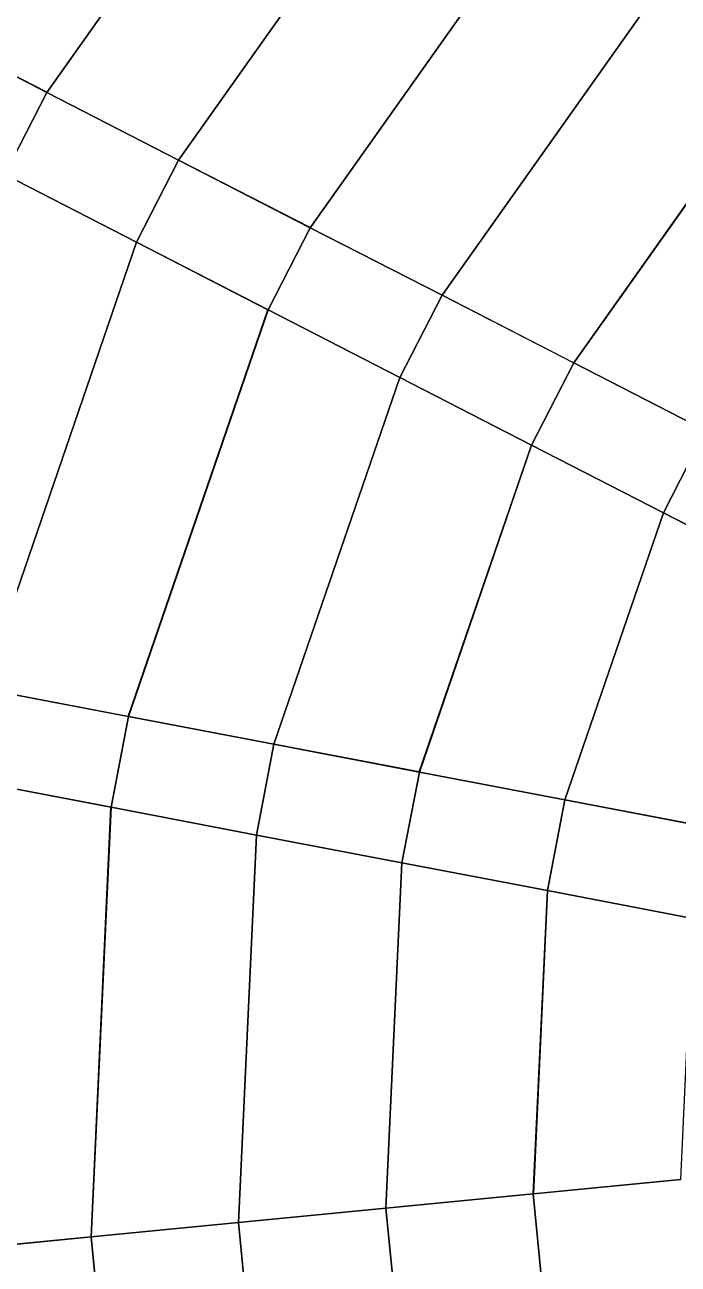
# Model space of a CAD drawing. Header units: millimetres. Extents: x -3890 to 2335, y 8273 to 14518.
# Drawn here: x -1802 to -1449, y 11309 to 11979 of the extents above; entities that cross this region are included whole.
import ezdxf

# ---------------------------------------------------------------- set-up
doc = ezdxf.new("R2010")
doc.units = ezdxf.units.MM
for name, color, linetype in [('FRAMES', 2, 'Continuous'), ('JOINTS', 2, 'Continuous'), ('SHELLS', 1, 'Continuous')]:
    doc.layers.add(name, color=color, linetype=linetype)

msp = doc.modelspace()

# ---------------------------------------------------------------- linework, layer by layer
at = {"layer": 'FRAMES'}
for p, q in [((-1629.46, 12169.81, 1838.54), (-1790.43, 11942.79, 1838.54)), ((-1513.23, 12059.43, 1859.72), (-1647.81, 11869.62, 1859.72)), ((-1861.74, 11979.38, 1706.74), (-1790.43, 11942.79, 1718.54)), ((-1861.74, 11979.38, 1826.74), (-1790.43, 11942.79, 1838.54)), ((-1861.74, 11979.38, 1826.74), (-1790.43, 11942.79, 1718.54)), ((-1397, 11949.04, 1877.68), (-1505.19, 11796.45, 1877.68)), ((-1790.43, 11942.79, 1718.54), (-1813.26, 11898.35, 1718.54)), ((-1813.26, 11898.35, 1838.54), (-1790.43, 11942.79, 1838.54)), ((-1790.43, 11942.79, 1718.54), (-1719.12, 11906.21, 1729.53)), ((-1790.43, 11942.79, 1838.54), (-1719.12, 11906.21, 1849.53)), ((-1790.43, 11942.79, 1838.54), (-1790.43, 11942.79, 1718.54)), ((-1790.43, 11942.79, 1718.54), (-1719.12, 11906.21, 1849.53)), ((-1719.12, 11906.21, 1729.53), (-1741.95, 11861.77, 1729.53)), ((-1741.95, 11861.77, 1849.53), (-1719.12, 11906.21, 1849.53)), ((-1719.12, 11906.21, 1729.53), (-1647.81, 11869.62, 1739.72)), ((-1719.12, 11906.21, 1849.53), (-1647.81, 11869.62, 1859.72)), ((-1719.12, 11906.21, 1849.53), (-1719.12, 11906.21, 1729.53)), ((-1719.12, 11906.21, 1849.53), (-1647.81, 11869.62, 1739.72)), ((-1813.26, 11898.35, 1718.54), (-1741.95, 11861.77, 1729.53)), ((-1813.26, 11898.35, 1838.54), (-1741.95, 11861.77, 1849.53)), ((-1741.95, 11861.77, 1849.53), (-1813.26, 11898.35, 1718.54)), ((-1647.81, 11869.62, 1739.72), (-1670.64, 11825.18, 1739.72)), ((-1670.64, 11825.18, 1859.72), (-1647.81, 11869.62, 1859.72)), ((-1647.81, 11869.62, 1739.72), (-1576.5, 11833.04, 1749.1)), ((-1647.81, 11869.62, 1859.72), (-1576.5, 11833.04, 1869.1)), ((-1647.81, 11869.62, 1859.72), (-1647.81, 11869.62, 1739.72)), ((-1647.81, 11869.62, 1739.72), (-1576.5, 11833.04, 1869.1)), ((-1741.95, 11861.77, 1729.53), (-1670.64, 11825.18, 1739.72)), ((-1741.95, 11861.77, 1849.53), (-1670.64, 11825.18, 1859.72)), ((-1741.95, 11861.77, 1729.53), (-1741.95, 11861.77, 1849.53)), ((-1670.64, 11825.18, 1739.72), (-1741.95, 11861.77, 1849.53)), ((-1576.5, 11833.04, 1749.1), (-1599.33, 11788.59, 1749.1)), ((-1599.33, 11788.59, 1869.1), (-1576.5, 11833.04, 1869.1)), ((-1576.5, 11833.04, 1749.1), (-1505.19, 11796.45, 1757.68)), ((-1576.5, 11833.04, 1869.1), (-1505.19, 11796.45, 1877.68)), ((-1576.5, 11833.04, 1869.1), (-1576.5, 11833.04, 1749.1)), ((-1576.5, 11833.04, 1869.1), (-1505.19, 11796.45, 1757.68)), ((-1670.64, 11825.18, 1859.72), (-1746.24, 11605.19, 1859.72)), ((-1670.64, 11825.18, 1739.72), (-1599.33, 11788.59, 1749.1)), ((-1670.64, 11825.18, 1859.72), (-1599.33, 11788.59, 1869.1)), ((-1670.64, 11825.18, 1739.72), (-1670.64, 11825.18, 1859.72)), ((-1599.33, 11788.59, 1869.1), (-1670.64, 11825.18, 1739.72)), ((-1505.19, 11796.45, 1757.68), (-1528.02, 11752.01, 1757.68)), ((-1528.02, 11752.01, 1877.68), (-1505.19, 11796.45, 1877.68)), ((-1505.19, 11796.45, 1757.68), (-1433.89, 11759.87, 1765.47)), ((-1505.19, 11796.45, 1877.68), (-1433.89, 11759.87, 1885.47)), ((-1505.19, 11796.45, 1877.68), (-1505.19, 11796.45, 1757.68)), ((-1505.19, 11796.45, 1757.68), (-1433.89, 11759.87, 1885.47)), ((-1599.33, 11788.59, 1749.1), (-1528.02, 11752.01, 1757.68)), ((-1599.33, 11788.59, 1869.1), (-1528.02, 11752.01, 1877.68)), ((-1599.33, 11788.59, 1749.1), (-1599.33, 11788.59, 1869.1)), ((-1528.02, 11752.01, 1757.68), (-1599.33, 11788.59, 1869.1)), ((-1433.89, 11759.87, 1765.47), (-1456.71, 11715.42, 1765.47)), ((-1456.71, 11715.42, 1885.47), (-1433.89, 11759.87, 1885.47)), ((-1528.02, 11752.01, 1877.68), (-1588.78, 11575.17, 1877.68)), ((-1528.02, 11752.01, 1757.68), (-1456.71, 11715.42, 1765.47)), ((-1528.02, 11752.01, 1877.68), (-1456.71, 11715.42, 1885.47)), ((-1528.02, 11752.01, 1757.68), (-1528.02, 11752.01, 1877.68)), ((-1456.71, 11715.42, 1885.47), (-1528.02, 11752.01, 1757.68)), ((-1456.71, 11715.42, 1765.47), (-1385.4, 11678.84, 1772.46)), ((-1456.71, 11715.42, 1885.47), (-1385.4, 11678.84, 1892.46)), ((-1456.71, 11715.42, 1765.47), (-1456.71, 11715.42, 1885.47)), ((-1385.4, 11678.84, 1772.46), (-1456.71, 11715.42, 1885.47)), ((-1824.97, 11620.21, 1729.53), (-1746.24, 11605.19, 1739.72)), ((-1824.97, 11620.21, 1849.53), (-1746.24, 11605.19, 1859.72)), ((-1824.97, 11620.21, 1849.53), (-1746.24, 11605.19, 1739.72)), ((-1746.24, 11605.19, 1739.72), (-1755.64, 11556.08, 1739.72)), ((-1755.64, 11556.08, 1859.72), (-1746.24, 11605.19, 1859.72)), ((-1746.24, 11605.19, 1739.72), (-1667.51, 11590.18, 1749.1)), ((-1746.24, 11605.19, 1859.72), (-1667.51, 11590.18, 1869.1)), ((-1746.24, 11605.19, 1859.72), (-1746.24, 11605.19, 1739.72)), ((-1746.24, 11605.19, 1739.72), (-1667.51, 11590.18, 1869.1)), ((-1667.51, 11590.18, 1749.1), (-1676.91, 11541.07, 1749.1)), ((-1676.91, 11541.07, 1869.1), (-1667.51, 11590.18, 1869.1)), ((-1667.51, 11590.18, 1749.1), (-1588.78, 11575.17, 1757.68)), ((-1667.51, 11590.18, 1869.1), (-1588.78, 11575.17, 1877.68)), ((-1667.51, 11590.18, 1869.1), (-1667.51, 11590.18, 1749.1)), ((-1667.51, 11590.18, 1869.1), (-1588.78, 11575.17, 1757.68)), ((-1588.78, 11575.17, 1757.68), (-1598.19, 11526.06, 1757.68)), ((-1598.19, 11526.06, 1877.68), (-1588.78, 11575.17, 1877.68)), ((-1588.78, 11575.17, 1757.68), (-1510.06, 11560.16, 1765.47)), ((-1588.78, 11575.17, 1877.68), (-1510.06, 11560.16, 1885.47)), ((-1588.78, 11575.17, 1877.68), (-1588.78, 11575.17, 1757.68)), ((-1588.78, 11575.17, 1757.68), (-1510.06, 11560.16, 1885.47)), ((-1834.37, 11571.1, 1729.53), (-1755.64, 11556.08, 1739.72)), ((-1834.37, 11571.1, 1849.53), (-1755.64, 11556.08, 1859.72)), ((-1755.64, 11556.08, 1739.72), (-1834.37, 11571.1, 1849.53)), ((-1510.06, 11560.16, 1765.47), (-1519.46, 11511.05, 1765.47)), ((-1519.46, 11511.05, 1885.47), (-1510.06, 11560.16, 1885.47)), ((-1510.06, 11560.16, 1765.47), (-1431.33, 11545.14, 1772.46)), ((-1510.06, 11560.16, 1885.47), (-1431.33, 11545.14, 1892.46)), ((-1510.06, 11560.16, 1885.47), (-1510.06, 11560.16, 1765.47)), ((-1510.06, 11560.16, 1885.47), (-1431.33, 11545.14, 1772.46)), ((-1755.64, 11556.08, 1859.72), (-1766.42, 11323.7, 1859.72)), ((-1755.64, 11556.08, 1739.72), (-1676.91, 11541.07, 1749.1)), ((-1755.64, 11556.08, 1859.72), (-1676.91, 11541.07, 1869.1)), ((-1755.64, 11556.08, 1739.72), (-1755.64, 11556.08, 1859.72)), ((-1676.91, 11541.07, 1869.1), (-1755.64, 11556.08, 1739.72)), ((-1676.91, 11541.07, 1749.1), (-1598.19, 11526.06, 1757.68)), ((-1676.91, 11541.07, 1869.1), (-1598.19, 11526.06, 1877.68)), ((-1676.91, 11541.07, 1749.1), (-1676.91, 11541.07, 1869.1)), ((-1598.19, 11526.06, 1757.68), (-1676.91, 11541.07, 1869.1)), ((-1598.19, 11526.06, 1877.68), (-1606.87, 11339.25, 1877.68)), ((-1598.19, 11526.06, 1757.68), (-1519.46, 11511.05, 1765.47)), ((-1598.19, 11526.06, 1877.68), (-1519.46, 11511.05, 1885.47)), ((-1598.19, 11526.06, 1757.68), (-1598.19, 11526.06, 1877.68)), ((-1519.46, 11511.05, 1885.47), (-1598.19, 11526.06, 1757.68)), ((-1519.46, 11511.05, 1765.47), (-1440.73, 11496.03, 1772.46)), ((-1519.46, 11511.05, 1885.47), (-1440.73, 11496.03, 1892.46)), ((-1519.46, 11511.05, 1765.47), (-1519.46, 11511.05, 1885.47)), ((-1440.73, 11496.03, 1772.46), (-1519.46, 11511.05, 1885.47)), ((-1527.1, 11347.03, 1765.47), (-1447.33, 11354.8, 1772.46)), ((-1527.1, 11347.03, 1885.47), (-1447.33, 11354.8, 1892.46)), ((-1527.1, 11347.03, 1885.47), (-1447.33, 11354.8, 1772.46)), ((-1606.87, 11339.25, 1757.68), (-1527.1, 11347.03, 1765.47)), ((-1606.87, 11339.25, 1877.68), (-1527.1, 11347.03, 1885.47)), ((-1606.87, 11339.25, 1757.68), (-1527.1, 11347.03, 1885.47)), ((-1527.1, 11347.03, 1885.47), (-1527.1, 11347.03, 1765.47)), ((-1527.1, 11347.03, 1765.47), (-1522.25, 11297.26, 1765.47)), ((-1522.25, 11297.26, 1885.47), (-1527.1, 11347.03, 1885.47)), ((-1686.64, 11331.48, 1749.1), (-1606.87, 11339.25, 1757.68)), ((-1686.64, 11331.48, 1869.1), (-1606.87, 11339.25, 1877.68)), ((-1686.64, 11331.48, 1869.1), (-1606.87, 11339.25, 1757.68)), ((-1606.87, 11339.25, 1877.68), (-1606.87, 11339.25, 1757.68)), ((-1606.87, 11339.25, 1757.68), (-1602.02, 11289.48, 1757.68)), ((-1602.02, 11289.48, 1877.68), (-1606.87, 11339.25, 1877.68)), ((-1766.42, 11323.7, 1739.72), (-1686.64, 11331.48, 1749.1)), ((-1766.42, 11323.7, 1859.72), (-1686.64, 11331.48, 1869.1)), ((-1766.42, 11323.7, 1739.72), (-1686.64, 11331.48, 1869.1)), ((-1686.64, 11331.48, 1869.1), (-1686.64, 11331.48, 1749.1)), ((-1686.64, 11331.48, 1749.1), (-1681.79, 11281.71, 1749.1)), ((-1681.79, 11281.71, 1869.1), (-1686.64, 11331.48, 1869.1)), ((-1846.19, 11315.93, 1729.53), (-1766.42, 11323.7, 1739.72)), ((-1846.19, 11315.93, 1849.53), (-1766.42, 11323.7, 1859.72)), ((-1846.19, 11315.93, 1849.53), (-1766.42, 11323.7, 1739.72)), ((-1766.42, 11323.7, 1859.72), (-1766.42, 11323.7, 1739.72)), ((-1766.42, 11323.7, 1739.72), (-1761.57, 11273.93, 1739.72)), ((-1761.57, 11273.93, 1859.72), (-1766.42, 11323.7, 1859.72))]:
    msp.add_line(p, q, dxfattribs=at)
at = {"layer": 'JOINTS'}
for p in [(-1790.43, 11942.79, 1718.54), (-1790.43, 11942.79, 1838.54), (-1719.12, 11906.21, 1729.53), (-1719.12, 11906.21, 1849.53), (-1647.81, 11869.62, 1739.72), (-1647.81, 11869.62, 1859.72), (-1741.95, 11861.77, 1729.53), (-1741.95, 11861.77, 1849.53), (-1576.5, 11833.04, 1749.1), (-1576.5, 11833.04, 1869.1), (-1670.64, 11825.18, 1739.72), (-1670.64, 11825.18, 1859.72), (-1505.19, 11796.45, 1757.68), (-1505.19, 11796.45, 1877.68), (-1599.33, 11788.59, 1749.1), (-1599.33, 11788.59, 1869.1), (-1528.02, 11752.01, 1757.68), (-1528.02, 11752.01, 1877.68), (-1456.71, 11715.42, 1765.47), (-1456.71, 11715.42, 1885.47), (-1746.24, 11605.19, 1739.72), (-1746.24, 11605.19, 1859.72), (-1667.51, 11590.18, 1749.1), (-1667.51, 11590.18, 1869.1), (-1588.78, 11575.17, 1757.68), (-1588.78, 11575.17, 1877.68), (-1510.06, 11560.16, 1765.47), (-1510.06, 11560.16, 1885.47), (-1755.64, 11556.08, 1739.72), (-1755.64, 11556.08, 1859.72), (-1676.91, 11541.07, 1749.1), (-1676.91, 11541.07, 1869.1), (-1598.19, 11526.06, 1757.68), (-1598.19, 11526.06, 1877.68), (-1519.46, 11511.05, 1765.47), (-1519.46, 11511.05, 1885.47), (-1527.1, 11347.03, 1765.47), (-1527.1, 11347.03, 1885.47), (-1606.87, 11339.25, 1757.68), (-1606.87, 11339.25, 1877.68), (-1686.64, 11331.48, 1749.1), (-1686.64, 11331.48, 1869.1), (-1766.42, 11323.7, 1739.72), (-1766.42, 11323.7, 1859.72)]:
    msp.add_point(p, dxfattribs=at)
at = {"layer": 'SHELLS'}
for points in [[(-1687.57, 12225.01, 1826.74), (-1629.56, 12169.89, 1839.33), (-1790.53, 11942.87, 1839.33), (-1861.74, 11979.38, 1826.74)], [(-1629.46, 12169.81, 1838.54), (-1571.35, 12114.62, 1849.53), (-1719.12, 11906.21, 1849.53), (-1790.43, 11942.79, 1838.54)], [(-1790.43, 11942.79, 1838.54), (-1629.46, 12169.81, 1838.54), (-1790.43, 11942.79, 1838.54)], [(-1571.35, 12114.62, 1849.53), (-1513.32, 12059.49, 1860.51), (-1647.9, 11869.69, 1860.51), (-1719.12, 11906.21, 1849.53)], [(-1571.35, 12114.62, 1849.53), (-1571.35, 12114.62, 1849.53), (-1719.12, 11906.21, 1849.53)], [(-1513.23, 12059.43, 1859.72), (-1455.12, 12004.23, 1869.1), (-1576.5, 11833.04, 1869.1), (-1647.81, 11869.62, 1859.72)], [(-1647.81, 11869.62, 1859.72), (-1513.23, 12059.43, 1859.72), (-1647.81, 11869.62, 1859.72)], [(-1455.12, 12004.23, 1869.1), (-1397.08, 11949.09, 1878.47), (-1505.27, 11796.51, 1878.47), (-1576.5, 11833.04, 1869.1)], [(-1397, 11949.04, 1877.68), (-1338.89, 11893.85, 1885.47), (-1433.89, 11759.87, 1885.47), (-1505.19, 11796.45, 1877.68)], [(-1813.26, 11898.35, 1838.54), (-1741.95, 11861.77, 1849.53), (-1824.97, 11620.21, 1849.53), (-1903.7, 11635.22, 1838.54)], [(-1741.95, 11861.76, 1849.53), (-1670.74, 11825.22, 1860.51), (-1746.35, 11605.23, 1860.51), (-1824.97, 11620.21, 1849.53)], [(-1670.74, 11825.22, 1860.51), (-1746.34, 11605.23, 1860.51), (-1746.34, 11605.23, 1860.51), (-1746.35, 11605.23, 1860.51)], [(-1670.64, 11825.18, 1859.72), (-1599.33, 11788.59, 1869.1), (-1667.51, 11590.18, 1869.1), (-1746.24, 11605.19, 1859.72)], [(-1746.24, 11605.19, 1859.72), (-1670.64, 11825.18, 1859.72), (-1746.24, 11605.19, 1859.72)], [(-1599.33, 11788.59, 1869.1), (-1528.11, 11752.04, 1878.47), (-1588.88, 11575.2, 1878.47), (-1667.51, 11590.18, 1869.1)], [(-1528.11, 11752.04, 1878.47), (-1588.87, 11575.2, 1878.47), (-1588.87, 11575.2, 1878.47), (-1588.88, 11575.2, 1878.47)], [(-1528.02, 11752.01, 1877.68), (-1456.71, 11715.42, 1885.47), (-1510.06, 11560.16, 1885.47), (-1588.78, 11575.17, 1877.68)], [(-1528.02, 11752.01, 1877.68), (-1528.02, 11752.01, 1877.68), (-1588.78, 11575.17, 1877.68), (-1528.02, 11752.01, 1877.68)], [(-1456.7, 11715.42, 1885.47), (-1385.47, 11678.86, 1893.25), (-1431.41, 11545.17, 1893.25), (-1510.06, 11560.16, 1885.47)], [(-1834.37, 11571.1, 1849.53), (-1755.77, 11556.09, 1860.5), (-1766.52, 11323.71, 1860.5), (-1846.18, 11315.93, 1849.53)], [(-1755.77, 11556.09, 1860.5), (-1755.75, 11556.09, 1860.51), (-1755.75, 11556.09, 1860.51), (-1766.52, 11323.71, 1860.5)], [(-1755.64, 11556.08, 1859.72), (-1676.93, 11541.07, 1869.1), (-1686.64, 11331.48, 1869.1), (-1766.42, 11323.7, 1859.72)], [(-1766.42, 11323.7, 1859.72), (-1755.64, 11556.08, 1859.72), (-1766.42, 11323.7, 1859.72)], [(-1676.93, 11541.07, 1869.1), (-1676.91, 11541.07, 1869.1), (-1686.63, 11331.48, 1869.1), (-1686.64, 11331.48, 1869.1)], [(-1676.91, 11541.07, 1869.1), (-1598.3, 11526.07, 1878.47), (-1606.96, 11339.26, 1878.47), (-1686.63, 11331.48, 1869.1)], [(-1598.3, 11526.07, 1878.47), (-1598.28, 11526.06, 1878.47), (-1598.28, 11526.06, 1878.47), (-1606.96, 11339.26, 1878.47)], [(-1598.19, 11526.06, 1877.68), (-1519.47, 11511.05, 1885.47), (-1527.1, 11347.03, 1885.47), (-1606.87, 11339.25, 1877.68)], [(-1519.47, 11511.05, 1885.47), (-1519.46, 11511.05, 1885.47), (-1527.08, 11347.03, 1885.47), (-1527.1, 11347.03, 1885.47)], [(-1519.46, 11511.05, 1885.47), (-1440.84, 11496.04, 1893.25), (-1447.4, 11354.81, 1893.25), (-1527.08, 11347.03, 1885.47)]]:
    msp.add_3dface(points, dxfattribs=at)

doc.saveas('drawing.dxf')
